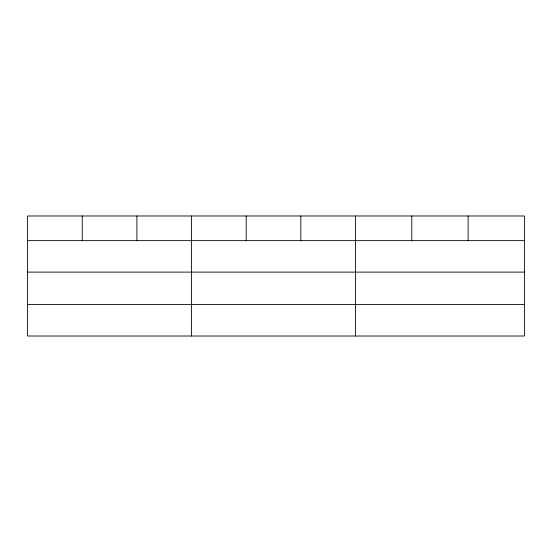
<?xml version="1.0" encoding="UTF-8"?>
<svg xmlns="http://www.w3.org/2000/svg" width="552" height="552" viewBox="0 0 552 552"><rect width="100%" height="100%" fill="white"/><g stroke="black" fill="none" stroke-linecap="round" stroke-linejoin="round"><path stroke-width="0.83" d="M524.4 272.115L524.4 215.991L27.6 215.991L27.6 336.009L524.4 336.009L524.4 272.115L27.6 272.115M27.6 240.644L524.4 240.644M27.6 304.538L524.4 304.538M468.096 215.991L468.096 240.644M411.792 215.991L411.792 240.644M355.488 215.991L355.488 336.009M300.84 215.991L300.84 240.644M246.192 215.991L246.192 240.644M191.544 215.991L191.544 336.009M136.896 215.991L136.896 240.644M82.248 215.991L82.248 240.644"/></g></svg>
